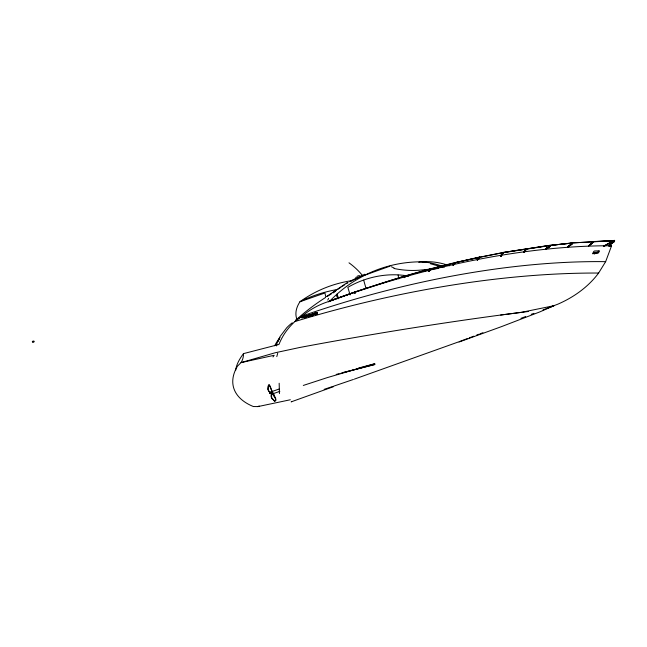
<?xml version="1.0" encoding="UTF-8"?>
<svg xmlns="http://www.w3.org/2000/svg" width="647" height="647" viewBox="0 0 647 647"><rect width="100%" height="100%" fill="white"/><g stroke="black" fill="none" stroke-linecap="round" stroke-linejoin="round"><path stroke-width="0.97" d="M454.89 262.698L479.241 257.102M328.571 301.793A11.751 6.793 -22.3 0 1 330.196 301.025C378.778 282.965 428.597 268.182 479.306 257.417L454.954 262.593L430.247 268.845L429.098 270.972M355.009 291.967L355.179 292.97L355.3 291.902L354.726 293.051M604.258 246.24L614.65 240.417L571.35 242.997L549.295 245.658L503.172 252.694L500.729 256.083L503.14 252.411M571.317 243.232L549.327 245.375L503.22 252.443L501.101 255.921M523.876 252.37L526.504 248.497M526.658 248.553L524.038 252.306L526.585 248.521M279.164 383.234L279.447 393.619M355.502 279.059L355.971 277.288M405.345 275.784L404.512 277.684M316.035 314.183L315.679 313.285L316.941 312.388L315.057 313.035L315.566 313.989L317.087 313.488L317.151 312.865L315.429 313.051L315.833 314.442M235.581 370.594C236.357 364.285 239.738 358.648 243.466 353.634L278.954 344.463A66.811 56.329 -12.7 0 1 294.895 321.551L304.874 313.924A76.823 76.726 75.7 0 1 330.237 301.025A432.875 186.199 -20.2 0 1 611.585 245.747L605.641 261.663L598.621 273.042A109.173 83.358 0.5 0 1 557.73 304.227L547.653 308.012M567.605 247.025L571.754 243.895M592.417 241.557L613.655 240.773L571.244 242.973M355.171 292.929L355.26 291.789M276.795 356.618L277.709 353.23M455.108 262.714L453.466 265.254M599.082 250.842L598.515 252.516A2.151 1.593 48.3 0 1 597.294 253.365L592.749 253.422L593.59 251.764A2.531 1.884 50.3 0 1 594.908 250.955L599.082 250.842L598.855 252.168L594.682 252.37A2.467 1.876 53 0 0 593.356 253.203L592.959 253.923M479.459 257.207L477.502 260.11L479.443 257.191L477.898 259.56M503.14 252.694L501.037 256.002M354.855 292.897L355.098 291.813L405.297 275.751L404.302 277.523L405.265 275.808M354.799 292.929L355.033 291.862M270.211 392.025L269.516 393.546L271.263 393.473L271.036 396.255L271.667 398.374L274.498 400.881M271.643 393.683L271.562 397.412L274.11 400.736M303.904 317.127L305.651 316.318L306.063 317.386M549.772 246.442L545.906 249.055L549.877 246.386M588.802 245.714L593.186 242.229L588.705 245.771M545.866 249.046L549.926 246.272L546.052 248.763M614.456 241.315L608.827 245.52C609.935 245.383 607.808 245.164 609.28 246.418M315.348 314.693L314.782 312.994L314.66 313.86L312.93 313.528L313.269 315.356M306.096 316.99L306.039 316.246L307.495 315.59L303.734 316.537L307.471 315.275L308.15 316.221L306.354 316.432C299.553 319.909 310.495 315.647 304.292 317.256M279.019 339.845L279.666 338.26M327.778 300.071L328.587 298.324M404.658 277.207L405.257 275.711M269.775 392.697L269.888 393.562L271.425 393.19M404.48 277.191L405.176 275.881L404.496 277.021M404.537 276.989L405.224 275.832M404.448 277.094L405.159 275.913M429.503 270.414L430.368 268.982L429.098 271.093M429.414 270.478L430.263 269.047M430.384 268.853L429.074 270.947L430.36 268.837L428.985 270.923L430.287 268.837L405.265 275.848M430.101 268.99L428.67 271.125M429.187 270.495L430.126 269.039M453.474 265.181L455.092 262.642M303.912 317.07L305.716 316.472M453.773 264.72L455.067 262.771M430.206 268.861L428.807 270.964L430.263 269.087M453.377 265.108L454.995 262.625M428.718 271.036L430.142 268.909L428.686 271.077M524.652 251.74L526.626 248.561L523.981 252.314L526.545 248.585M524.507 251.829L526.609 248.755M501.118 255.848L503.285 252.653L479.306 257.377M500.762 255.864L503.326 252.484M477.437 260.062L479.387 257.166M501.101 255.816L503.293 252.476L479.241 257.247M500.98 255.775L503.261 252.476M453.102 265.189L454.841 262.698L453.07 265.221M500.867 255.808L503.18 252.5L549.214 245.488L571.228 243.11M524.329 251.691L526.48 248.626M453.474 264.672L454.809 262.803M477.599 259.568L479.176 257.369M500.681 256.026L503.115 252.548M477.591 259.536L479.16 257.296L477.648 259.423M503.075 252.605L500.697 255.945L503.083 252.581M477.171 260.118L479.233 257.215M272.977 356.934L274.174 355.3L241.016 362.627L237.506 366.129A75.246 40.365 -14.2 0 0 253.373 406.534L257.927 406.591L290.349 399.765M310.05 315.647L309.735 314.976L308.336 315.348L309.864 315.04L309.792 314.579L307.972 315.332L309.784 315.364L308.126 315.906L308.579 316.205L311.894 314.668L312.283 315.801M567.977 247.008L571.956 243.911L567.678 247.122M546.165 248.966L549.893 246.24L546.157 248.755M310.269 316.181L308.789 316.739M589.037 245.69L593.186 242.229M593.145 242.213L588.641 245.909M333.003 292.929L335.283 291.166M571.875 244.016L567.937 247.049M571.899 243.846L567.864 246.839L571.786 243.87M567.775 247.122L571.802 244.056L567.718 247.13M608.867 245.601L614.577 241.347M608.956 245.617L614.593 241.412M567.629 246.984L571.673 243.976M333.148 292.703L336.068 290.527M291.635 401.601L291.15 401.868L333.367 386.728M546.011 249.046L549.934 246.297M342.506 286.209L344.811 284.648M545.817 248.998L549.829 246.24M326.67 296.447L347.447 282.48M549.683 246.305L545.858 248.885L549.643 246.361M337.629 289.444L340.961 287.244M346.428 283.653L348.118 282.707M603.36 246.272L613.55 240.571A3.211 2.41 7.3 0 1 614.65 240.417M604.306 245.965L613.655 240.773M594.326 254.036L597.796 252.12M349.809 281.768L362.765 275.501M351.111 280.701L364.795 274.231M257.927 406.591L259.156 406.017M272.144 392.228L270.947 392.769C265.108 391.475 268.869 378.293 271.19 389.623M243.466 353.634A9.737 5.758 -70.7 0 1 241.016 362.627L275.137 352.769L300.014 347.423A1103.653 267.89 -13.7 0 1 500.665 315.032L521.708 312.275L553.986 305.699L539.881 311.878L501.522 326.614L458.885 342.077M363.315 275.719L390.052 266.135M272.67 393.247C273.398 394.193 278.25 401.35 274.732 400.93M543.003 309.929L553.986 305.699M480.179 333.779L482.913 332.736M520.956 318.324L525.655 316.553M459.249 341.632L467.441 338.559M469.261 337.88L473.806 336.173M476.54 335.146L479.265 334.127M531.227 314.329L533.937 313.334M458.343 341.972L354.354 379.134M355.13 291.846L330.148 300.839A11.743 6.753 -24.8 0 0 328.539 301.656M272.427 393.91L271.651 391.661L279.059 389.041M272.444 393.958L279.852 391.338M315.008 314.175L313.205 313.876L313.019 314.701M613.793 240.749C614.715 240.263 612.685 240.579 614.254 241.614M333.609 386.186L353.408 379.457M324.179 389.332L332.663 386.502M303.297 385.442L327.285 377.613L374.88 363.719L358.422 368.078M317.127 314.062L316.82 313.14L315.687 313.383M316.157 314.183L317.103 313.884M611.585 245.747L609.684 246.24L609.207 245.334M336.214 374.419L339.125 373.667M341.066 373.173L374.993 364.463L342.959 372.535M315.995 314.709L315.437 314.555M500.665 315.032L528.534 311.466M351.556 280.685C333.003 283.499 315.194 290.697 299.982 301.728A44.861 26.155 -15.9 0 0 296.997 319.537M394.015 268.481A66.431 48.711 7.9 0 0 424.545 269.645L429.487 269.233M431.46 269.071L438.375 268.497M311.983 315.024L311.927 313.852L311.83 314.402L310.083 314.442L310.269 315.566M358.883 275.654L359.853 275.784M315.542 313.698L316.82 313.14M274.999 400.994C277.215 399.789 273.002 395.058 272.605 392.834M418.755 262.278A242.027 218.031 9.2 0 1 421.698 261.817L425.847 262.205M307.648 316.035L307.883 316.577M408.758 276.123C387.974 272.33 366.04 276.746 347.851 287.349L350.108 294.967M274.401 400.865L275.048 400.986M274.182 400.825L274.708 400.922M430.376 263.741L442.936 267.227M444.432 267.106L442.338 266.257A57.292 43.778 16.7 0 0 421.698 261.817A141.766 133.064 78.6 0 0 362.854 276.212L355.138 280.612A141.766 133.064 78.6 0 0 329.97 300.928M391.419 266.766L394.144 268.036M271.182 392.672L269.103 391.314L268.004 389.502L269.015 384.496L272.541 392.058M274.045 396.037L273.592 394.937M272.808 393.069L274.328 395.972L273.471 394.039M272.654 393.352L273.916 395.786M614.019 240.49L614.545 241.485L613.914 240.53M613.825 240.603L614.407 241.59M609.062 245.326L609.611 246.37L608.956 245.375M608.867 245.448L609.458 246.45M272.694 393.036L273.584 394.921M273.422 393.942L272.436 391.807M271.594 394.217L271.222 393.4M271.053 393.012L270.713 392.276L271.4 393.78M271.473 390.254L271.748 390.893M303.775 316.448L304.122 317.192M306.354 316.432L306.565 316.965M306.007 315.995L306.217 316.529M305.756 315.833L306.039 316.472M306.468 317.467L306.257 316.933L306.282 317.418M305.643 315.825L305.918 316.626M305.966 316.779L306.314 317.645M307.972 316.391L308.19 316.925M308.417 315.817L308.74 316.464M310.447 315.623L310.754 316.391M312.056 315.073L312.477 315.849M313.205 313.876L313.455 314.531M314.482 313.14L314.911 314.507M316.787 312.752L317.07 313.504M316.909 312.776L317.192 313.52M272.387 393.788L272.71 394.743M337.338 294.66L338.155 297.539M363.671 280.102L366.081 288.651M303.839 316.973L304.033 317.701M278.17 340.581L278.339 341.349M276.52 345.919L277.078 342.886L280.102 336.505L286.694 327.803A48.751 40.761 -14.3 0 1 292.274 322.78M325.813 296.933L324.931 292.994L299.982 301.728A86.302 47.846 -6 0 1 336.416 289.646M337.047 294.175L338.009 298.865M336.885 294.304L337.677 298.17M336.747 295.234L337.127 297.11M398.107 274.999L398.803 278.833M355.179 292.032L330.14 300.75A11.751 6.802 -22.3 0 0 328.498 301.591M303.451 315.469A157.391 137.997 -36.2 0 0 295.364 320.556A242.027 218.031 9.2 0 1 325.514 297.523M327.164 296.48A242.027 218.031 9.2 0 1 331.329 293.924M348.992 262.819A92.723 75.092 -16.4 0 1 362.546 275.598M294.895 321.551A469.067 184.128 -15.3 0 1 598.621 273.042M301.373 316.286A431.775 175.555 -17.1 0 1 605.641 261.663M274.692 345.765A48.08 40.332 -15 0 1 279.989 337.467M424.545 269.645A13.797 1.828 75.5 0 1 425.645 271.336M421.698 261.817A64.093 63.107 8.7 0 1 449.439 265.804M356.998 276.657A0.882 0.469 -22.4 0 1 357.476 276.115A0.882 0.469 -22.4 0 1 358.309 275.929M303.419 316.965C301.429 316.06 301.923 319.319 302.157 317.75L303.767 316.771L301.761 317.038L303.419 316.965M568.034 246.903L571.948 243.862L568.026 246.871M430.409 268.893L429.115 271.044L430.409 268.893M355.179 291.789L354.968 292.856L355.138 291.797M312.857 314.749L312.396 313.698L312.857 314.749M405.281 276.002L404.601 277.215L405.248 276.002M549.926 246.329L546.117 248.998L549.926 246.329M454.914 262.65L453.207 265.133L454.873 262.674M479.314 257.174L477.284 260.062L479.273 257.191M32.9 342.158A0.962 0.542 -10.1 0 0 34.234 341.446A0.962 0.542 -10.1 0 0 32.738 341.236A0.962 0.542 -10.1 0 0 32.9 342.158"/></g></svg>
